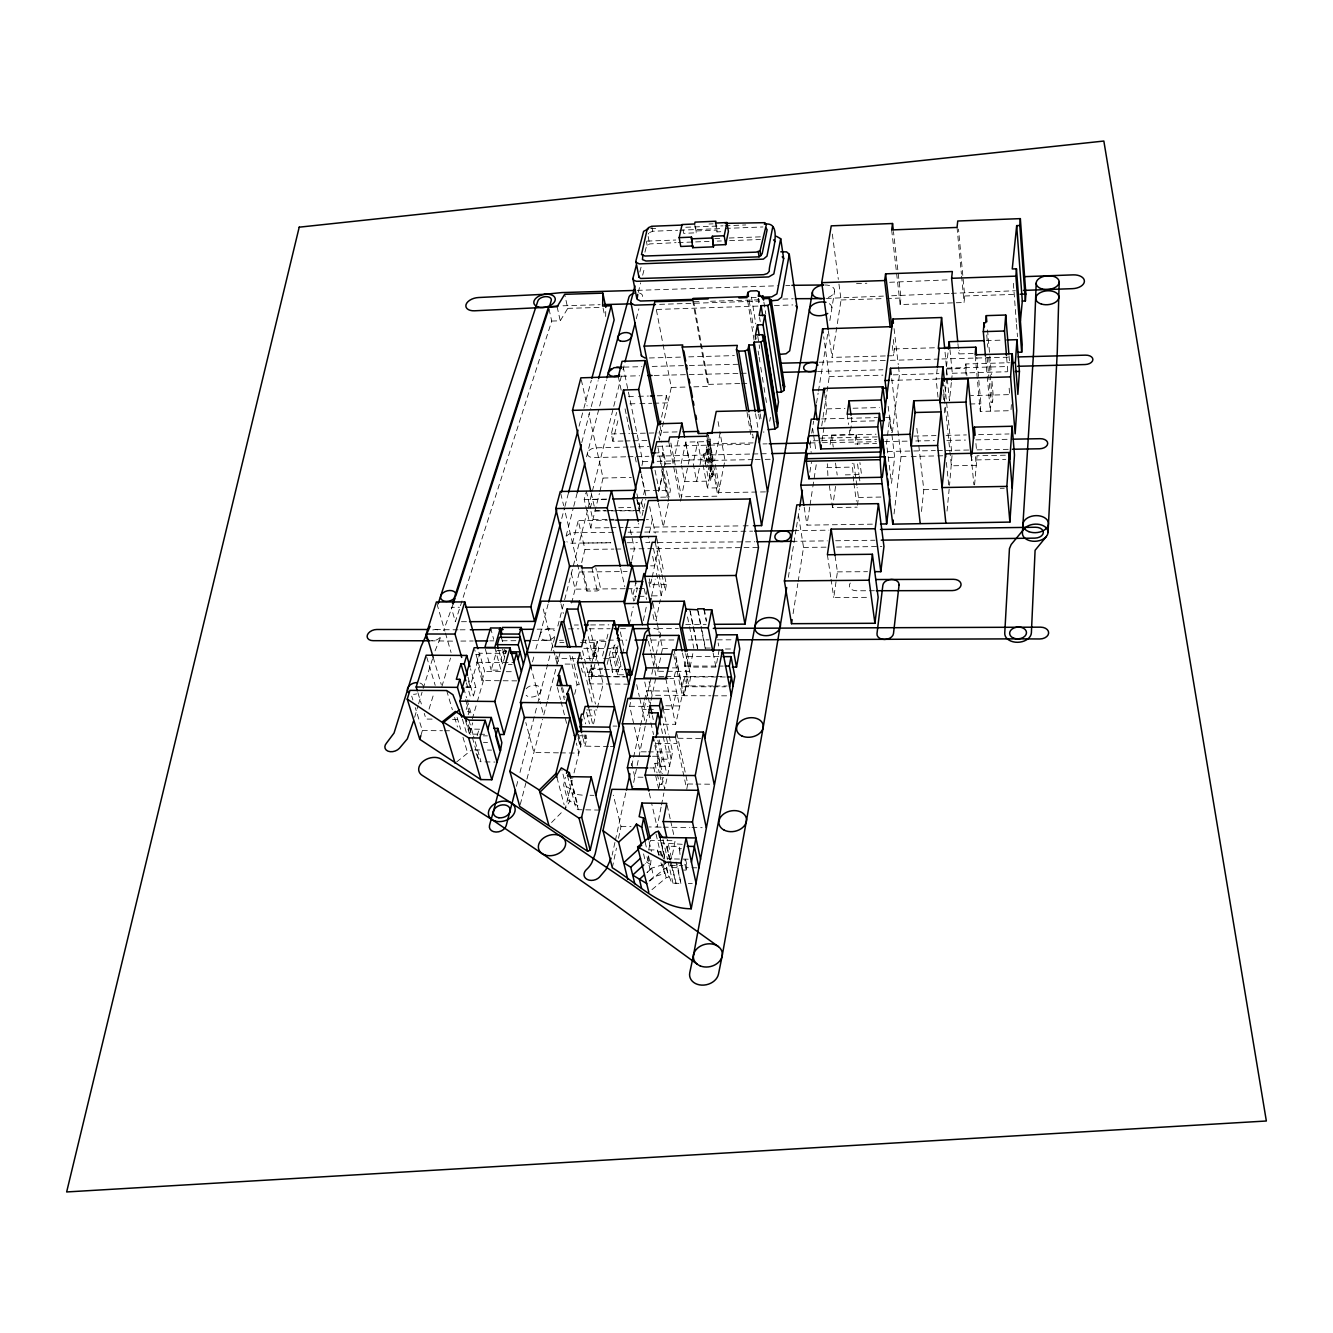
<?xml version="1.0" encoding="UTF-8"?>
<svg xmlns="http://www.w3.org/2000/svg" width="1333" height="1333" viewBox="0 0 1333 1333"><rect width="100%" height="100%" fill="white"/><g stroke="black" fill="none" stroke-linecap="round" stroke-linejoin="round"><path stroke-width="0.75" stroke-dasharray="5 3.75" d="M605.649 316.488L605.782 307.257M952.029 455.586L949.529 485.329M1011.397 404.599L1010.964 410.681L980.288 411.397L975.123 354.795M987.253 376.523L990.302 411.197L991.036 402.233L992.585 402.199L993.168 395.035L991.585 376.706M974.59 484.879L977.072 455.769L1006.165 455.186M980.288 411.397L980.938 403.732L976.722 357.277M971.84 456.119L971.507 460.018L1005.782 459.335M648.521 855.869L648.038 861.001L645.255 863.567M647.055 872.548L650.104 869.716L651.154 858.585M965.958 374.34L965.808 363.959L1009.564 362.726M947.096 374.656L944.914 350.629M947.03 511.106L949.146 489.244M944.464 400.65L946.697 378.655M944.297 412.847L945.114 404.615M949.962 349.596L952.312 373.257L951.562 380.555M973.19 353.528L958.91 353.911L959.26 350.496M891.66 229.926L900.158 304.541L964.059 302.508L964.725 295.993L958.494 229.109M951.345 382.571L949.479 400.666L946.263 369.008L948.396 348.963M921.47 511.522L923.786 489.678L916.438 424.694M937.199 368.941L936.116 379.155L891.177 380.372M891.51 483.362L894.66 457.286L891.744 433.292M892.377 432.459L899.442 374.706L898.475 366.458M894.026 513.938L901.041 456.669L891.46 376.506M885.662 417.396L889.794 417.296L886.545 443.272L891.26 481.363M887.378 355.878L893.527 355.711L894.426 348.929L893.227 338.782M900.158 304.541L901.008 298.042L893.46 231.559M857.436 505.224L858.452 497.459L857.102 487.445M853.62 481.13L852.237 463.234M830.159 444.539L831.559 435.158L856.169 434.608L854.886 443.989L876.647 443.489M866.483 597.334L833.775 597.584L836.258 580.088M851.287 417.296L851.854 421.411L849.954 434.808L848.838 426.56M836.541 578.039L837.424 571.874L835.041 555.578M835.574 486.362L832.525 507.59L857.169 507.173M827.893 475.614L827.31 463.751M821.911 441.09L824.211 425.894M824.461 392.502L826.793 408.898L824.794 422.061M821.728 425.877L829.276 376.639L823.711 336.799M872.349 524.152L806.965 525.152L809.731 507.073M810.047 505.074L812.497 489.011M812.813 486.995L816.512 462.901M809.881 472.232L811.447 462.301M885.329 355.944L832.025 357.394L841.073 299.975L838.607 281.446M793.085 613.663L797.834 583.554M798.15 581.538L803.532 547.413L798.117 512.972M811.697 433.125L813.63 421.128M816.529 403.133L818.129 393.135M818.462 391.119L828.243 330.584M788.336 577.272L796.168 528.918M796.451 527.152L799.417 508.723M829.859 320.52L834.575 291.41M809.864 444.406L810.447 440.906M662.984 860.185L671.132 881.513L673.015 883.212L680.896 883.429L677.231 864.267M769.708 421.245L770.407 417.379M686.728 789.236L687.728 783.987L676.947 733.9M687.328 653.37L690.144 667.1L715.904 667.1L719.337 649.004L718.154 642.939M683.496 870.066L686.178 870.116L686.995 865.734L684.829 855.986M671.149 861.934L676.031 883.346L670.499 861.785M652.254 595.868L661.185 595.801L662.318 590.552L665.267 590.536L666.417 584.604L664.334 574.573M669.349 859.268L666.95 846.222L679.147 846.405L680.013 850.287M645.205 726.185L632.775 786.87M680.463 501.225L681.413 496.776L717.887 496.176L724.969 460.152L719.887 431.725M680.013 854.486L679.147 846.405M681.146 463.601L685.779 442.073L709.872 441.573L713.155 459.518L711.689 466.8M670.866 443.006L681.413 496.776L684.629 481.563L708.806 481.13L710.589 480.197L711.272 476.747L709.123 465.134M648.704 850.037L650.604 840.34L675.098 840.756L671.682 858.919L664.884 858.569L659.968 837.191L665.167 858.552M725.352 676.997L684.212 676.947L682.263 686.745L711.072 686.812M684.212 676.947L686.078 685.928L684.146 695.726L710.806 695.793M650.471 637.957L657.702 671.282L689.311 671.332L693.493 650.237M718.954 656.636L686.678 656.636L690.761 676.498L688.894 685.928L686.078 685.928M659.002 787.536L659.635 784.421L657.469 774.823M661.085 807.032L657.102 827.077L649.071 826.943M661.485 805.032L663.884 793.002M682.479 653.003L687.345 676.514L684.146 695.726L675.431 654.12M669.133 736.166L672.598 752.029L664.684 789.003L661.551 774.99M707.373 462.801L705.574 453.137L708.04 447.488L706.723 447.505L709.573 462.968M709.872 441.573L705.457 463.134L701.375 463.218M715.288 464.584L719.537 487.828L707.406 488.028L711.322 468.599M720.12 433.092L714.588 460.701L702.341 460.951L703.774 454.07L705.574 453.137M711.272 476.747L712.572 476.714L713.005 474.548L711.239 464.884M663.201 736.649L669.749 766.375L660.618 766.292L662.051 759.177L657.636 739.365M713.022 685.962L688.894 685.928L684.779 666.067L686.678 656.636M659.635 784.421L661.934 784.421L663.334 777.439M646.255 751.845L640.173 751.795L629.709 706.29L630.509 702.358M713.005 474.548L711.705 474.565L713.038 468M658.702 789.086L653.92 767.958L654.87 763.309L657.186 763.309L659.335 772.907M685.779 442.073L689.194 459.985L687.861 466.283M710.622 438.974L709.639 443.789L753.145 442.906M657.186 763.309L658.619 756.311L652.454 756.261M706.723 447.505L708.073 440.956L706.723 439.757L710.872 462.951M693.81 386.837L708.123 386.453L708.573 384.371L693.11 298.409M649.971 705.524L650.687 702.108M651.054 700.408L655.703 678.347M720.786 231.725L716.987 231.892L715.888 221.228M612.314 867.766L616.446 848.105M618.512 838.29L620.995 826.493L613.347 795.184M687.461 468.183L684.629 481.563L681.53 465.6M655.886 620.761L660.368 599.65M657.702 671.282L662.534 648.388L659.602 634.691M651.504 596.401L655.236 579.139M683.029 229.826L683.646 233.358L696.193 232.792L695.359 223.894M611.247 510.872L639.223 510.806L643.239 496.526M643.656 494.61L644.489 490.761L641.556 476.647M667.966 501.425L670.399 490.211L665.684 466.55M666.417 584.604L650.521 584.754L651.754 579.072M652.17 577.172L658.385 548.579L657.136 542.581M668.383 503.374L663.267 526.952L658.385 503.024M643.306 620.661L646.788 604.615M663.601 724.269L675.598 724.302L682.213 695.359L673.048 651.77M678.18 440.257L673.082 463.667L660.435 463.917L662.934 452.737L655.336 452.92M647.321 589.553L645.855 596.284L638.357 596.334M614.93 842.456L612.13 855.12M615.363 840.44L625.977 792.002M631.725 765.775L640.123 727.435M640.556 725.419L655.586 656.802M656.036 654.786L660.518 634.308A8.131 5.582 -12.3 0 0 653.837 628.576L678.43 628.493M641.939 465.567L642.806 461.685L623.294 367.325M649.421 532.833L652.37 519.587L646.322 519.67M629.193 624.744L633.225 606.715M634.558 600.7L637.241 588.653L635.874 582.338L632.725 596.384L636.474 596.351M658.569 491.644L662.901 472.049L662.068 472.065M661.585 417.129L666.417 395.568L656.419 395.834M663.051 344.581L671.282 387.42L659.502 440.19L658.035 432.858M642.139 515.488L643.306 510.372L640.89 498.892M643.722 508.523L645.822 499.275M631.792 560.327L634.408 548.846L629.826 527.635M638.94 507.406L640.49 500.591M607.115 664.434L611.131 647.905L618.462 647.938M607.931 634.125L601.916 658.619M623.627 674.798L617.596 674.765L620.711 661.618M645.589 724.219L647.788 714.871M609.031 527.701L590.769 527.951L599.383 493.51M599.85 491.577L603.049 478.047L588.853 413.913M612.797 671.032L612.464 672.482L609.581 657.219L615.263 657.252L618.462 671.066L612.797 671.032L609.581 657.219M622.578 653.803L623.961 647.955L620.312 631.925M644.039 701.991L642.273 709.473L646.288 709.473M644.472 700.125L646.688 690.794L676.431 691.194L672.432 709.523L664.384 709.506M617.596 674.765L612.48 652.687L614.23 645.405L615.879 644.339L620.961 666.4L619.312 667.483L614.23 645.405M577.372 733.183L580.605 746.03L584.97 746.163L586.803 738.715L585.054 738.699L585.887 735.249M593.552 723.852L595.468 715.904L593.052 706.023M615.263 657.252L618.012 645.839M623.028 441.023L612.88 441.256L618.129 419.712M578.539 734.116L581.055 744.164L572.69 778.339M597.384 707.973L603.199 683.979L590.052 628.693M612.88 441.256L611.314 433.958L616.579 412.447M572.207 780.272L565.209 808.781L569.957 800.9L561.843 769.824M581.688 562.593L584.954 549.413L578.239 520.62L607.365 520.22M625.21 588.736L600.683 588.936L597.301 590.969L586.903 591.052L587.386 589.069L581.938 565.942M591.719 663.134L597.134 641.34L607.331 641.39M596.784 656.552L594.101 656.519L596.118 648.388L594.751 642.673L578.322 642.606M628.793 684.179L590.036 683.862L591.819 676.597L590.052 669.283L602.299 669.366M594.885 664.251L592.152 675.264L604.466 675.348M595.834 660.402L598.8 648.388L597.134 641.34M571.64 603.116L579.355 572.007L564.092 507.59M594.101 656.519L592.735 650.804L594.751 642.673M590.036 683.862L588.253 676.547L590.052 669.283M599.533 810.081L578.355 809.698L576.023 808.664L577.905 805.699L567.458 799.667L563.609 784.987L565.525 777.239M587.603 510.089L564.059 601.983M588.086 508.106L621.994 373.64M590.769 527.951L584.221 499.458L585.903 492.777M574.623 694.326L577.039 684.712L569.724 655.153M572.524 543.164L578.239 520.62M592.152 675.264L590.436 668.2L591.235 665.117M665.75 705.774L679.563 705.973L673.748 678.514L676.448 667.9L672.399 667.9M638.24 292.46L640.69 282.863M642.656 275.198L644.622 267.516M516.438 786.32L517.954 780.372M519.987 772.44L537.249 705.024M537.766 703.041L550.279 654.07M566.108 536.049L573.24 508.306M573.74 506.34L577.322 492.46M586.487 456.819L606.415 379.922M639.823 272.032L641.356 266.067M644.939 252.154L646.472 246.188L649.588 243.922L676.098 242.639M622.994 369.741L623.994 365.859M551.129 650.737L555.061 636.524M557.844 626.027L563.542 603.982M532.517 661.868L534.566 654.086M547.796 699.575L560.743 650.187M561.743 518.47L564.376 508.506M564.892 506.507L568.591 492.51M581.788 442.523L590.752 408.531M591.269 406.532L598.117 380.621M520.27 804.466L542.631 719.287M547.28 701.541L543.647 715.371L539.982 701.375M535.883 649.004L540.048 634.458M548.13 604.032L540.032 634.575M636.258 318.787L638.907 308.789M579.072 426.193L583.337 410.214M583.871 408.215L591.335 380.272M505.624 653.82L506.507 650.704L496.776 650.654L491.177 670.099L499.025 670.149M590.219 508.156L592.668 499.458L606.715 499.408M506.84 651.77L503.074 651.754L500.975 659.069L502.441 664.467M477.581 734.183L469.449 734.083L472.682 722.836M477.164 735.766L479.347 728.168M466.4 682.779L470.199 696.009L473.432 696.026L475.881 687.578L470.499 668.683M472.265 719.037L476.714 703.657M477.264 701.741L483.396 680.596L474.681 649.654M468.216 714.705L469.149 711.489L465.667 711.455L469.066 699.858M516.904 680.863L482.029 680.596L484.662 671.532L479.547 653.237L505.107 653.37M466.067 686.728L470.099 686.762L479.513 654.57L478.43 650.671M414.63 717.287L418.045 705.74M418.629 703.824L422.044 692.26M482.029 680.596L476.864 662.301L479.547 653.237M420.795 735.816L422.361 730.567L415.263 707.606M441.873 686.562L450.537 658.052M429.043 709.106L433.925 693.21M423.144 688.511L432.559 658.769M435.058 650.854L441.256 635.758M548.996 309.023L551.729 321.053L455.353 621.728L451.237 607.298L459.402 607.265M453.187 603.899L443.522 630.709M581.055 744.164L579.605 744.147L583.121 735.799L573.54 735.666M551.729 321.053L560.26 320.803L567.775 308.356L564.675 294.31M648.155 234.041L648.771 233.208M551.562 822.511L562.476 811.53M649.121 881.063L653.67 876.847L664.667 873.532L662.651 864.8L651.62 868.133L647.055 872.349M651.97 889.644L666.167 877.78L668.866 876.964L665.2 861.085M649.904 880.913L664.151 869.049L666.85 868.233L664.234 860.785M456.636 761.976L471.449 749.979M649.604 232.542L652.703 231.242L677.647 230.276M663.584 858.919L660.968 851.454L658.285 852.27L659.085 855.753M637.324 290.361L777.489 285.779M696.592 230.942L717.371 230.059M856.519 283.662L866.867 283.229M889.628 282.279L949.646 279.78M826.36 298.425L883.396 296.109M891.644 295.776L949.329 293.427M951.379 293.343L1015.246 290.744M708.989 224.011L713.072 223.844M650.654 228.609L658.919 228.293M685.795 227.26L723.003 225.844M725.069 225.76L745.747 224.96M679.73 230.192L723.386 228.493M725.469 228.41L762.893 226.96M647.005 241.106L675.748 240.023M714.738 238.574L720.903 238.34M729.118 238.024L761.959 236.791M678.164 242.556L709.039 241.406M717.271 241.106L721.386 240.956M729.618 240.656L760.493 239.507M757.944 306.09L657.469 309.423A5.249 3.116 -11 0 0 655.569 309.789M774.34 305.54L792.802 304.924M785.737 285.512L789.852 285.395M751.229 297.542L757.377 297.342M659.635 304.357L759.26 301.141M841.073 299.975L884.462 298.575M886.528 298.509L901.008 298.042M964.725 295.993L1014.38 294.41M946.263 369.008L965.409 368.391M693.976 301.741L700.175 301.558M710.522 301.258L760.127 299.758M782.871 299.075L793.202 298.775M986.253 340.598L1002.733 340.098M563.009 305.79L600.083 304.69M567.775 308.356L599.783 307.423M894.426 348.929L937.199 347.713M649.404 357.977L680.48 357.111M688.778 356.877L734.366 355.611M819.045 362.243L888.261 360.393M890.327 360.343L939.832 359.027M941.898 358.96L1009.981 357.144M829.276 376.639L882.929 375.156M893.243 374.873L938.899 373.623M952.312 373.257L1007.381 371.757M708.573 384.371L739.765 383.537M741.798 383.487L747.913 383.321M940.232 378.789L936.083 378.905L938.199 399.1M671.282 387.42L685.612 387.053M628.41 396.584L636.408 396.368M638.424 396.318L648.421 396.051M822.761 435.458L876.031 434.208M623.994 367.125L641.889 366.675M652.22 366.408L687.311 365.542M689.378 365.492L740.981 364.192M621.695 376.223L639.657 375.789M817.529 371.474L882.896 369.774M947.113 368.108L1007.181 366.558M629.926 403.849L637.907 403.632M639.89 403.582L651.87 403.282M653.87 403.233L667.833 402.866L666.417 395.568M1008.531 394.651L970.641 395.601M826.793 408.898L844.989 408.448M853.07 408.231L879.363 407.565M851.854 421.411L875.764 420.828M654.17 375.439L739.132 373.373M741.198 373.323L747.413 373.173M969.891 403.999L980.938 403.732M821.595 418.929L877.397 417.596M677.081 431.909L661.285 432.275L660.085 426.26M611.314 433.958L629.593 433.525M631.625 433.475L653.97 432.958M625.044 440.973L631.126 440.823M633.158 440.79L647.338 440.457M813.263 440.806L876.681 439.323M628.243 447.005L595.918 447.838A7.481 4.715 -12.5 0 0 587.486 452.92A7.481 4.715 -12.5 0 0 593.618 457.602L625.977 456.786M630.309 446.955L636.524 446.822M638.607 446.772L648.971 446.538M657.252 446.338L750.529 444.222M762.976 443.939L767.125 443.839M642.806 461.685L648.954 461.535M657.152 461.335L689.078 460.551L685.329 440.856M603.049 478.047L631.292 477.397M537.116 629.209L549.046 628.926M532.517 640.59L546.58 640.273M819.845 438.19L877.464 436.907M913.938 436.091L935.999 435.591M946.08 435.374L966.392 434.925M978.589 434.641L1009.064 433.958M628.06 456.736L634.291 456.602M636.374 456.553L648.871 456.286M657.186 456.103L750.829 454.036M752.895 453.986L759.144 453.853M761.226 453.803L769.558 453.637M901.041 456.669L909.206 456.503M911.239 456.453L935.716 455.936M937.749 455.886L943.864 455.753M644.489 490.761L670.399 490.211M810.131 442.923L820.345 442.739M689.194 459.985L713.155 459.518M888.544 457.419L894.66 457.286M826.727 467.616L851.704 467.1M845.305 474.865L861.518 474.548L859.918 462.568M591.169 492.81L595.268 510.889L605.499 510.689M607.548 510.656L643.306 510.372M822.428 442.689L876.331 441.706M884.629 441.556L907.44 441.14M915.738 440.973L934.4 440.64M946.83 440.407L965.492 440.073M975.856 439.873L1009.048 439.273M753.145 459.602L712.988 460.385L708.406 435.291M755.144 459.568L763.209 459.402M765.209 459.368L773.257 459.219M1000.217 488.311L1004.216 488.245M858.452 497.459L882.029 497.026M887.478 451.454L935.366 450.604M937.449 450.571L968.674 450.021M977.006 449.871L1008.248 449.321M765.475 491.894L718.587 492.66L707.973 434.741M923.786 489.678L939.398 489.411M660.668 497.192L668.916 497.059L663.034 467.7M584.221 499.458L606.748 499.092M618.629 507.723L630.809 507.523M606.982 519.403L592.835 519.603L589.803 506.307M609.014 519.37L615.08 519.287M609.448 520.187L615.679 520.103M611.047 527.685L623.227 527.518M625.26 527.485L639.457 527.285L638.624 523.369M645.422 527.202L741.115 525.885M743.164 525.852L751.362 525.752M793.851 530.651L828.893 530.167M792.135 541.331L827.343 540.865M835.624 540.765L874.998 540.232M763.176 432.042L764.009 432.042M610.797 542.698L571.774 543.197A7.748 5.065 -13.3 0 1 566.842 541.731M584.954 549.413L613.813 549.079M615.863 549.063L622.044 548.996M630.292 548.896L758.477 547.43M803.532 547.413L826.21 547.163M836.524 547.047L881.896 546.53M650.604 565.842L654.636 565.809L652.204 554.195M579.355 572.007L627.16 571.54M837.424 571.874L867.5 571.69M613.547 532.317L574.423 532.717A7.748 5.065 -13.3 0 0 566.675 536.033M628.076 532.2L642.606 532.084M644.689 532.067L752.628 531.167M639.107 588.636L644.689 588.586M583.871 543.048L610.664 542.848M627.143 542.731L637.457 542.648M645.689 542.598L649.821 542.564L648.538 536.799M658.052 542.498L754.911 541.781M627.21 588.736L637.241 588.653M458.019 629.842L431.875 629.543M460.068 629.826L468.283 629.759M452.603 641.123L431.842 640.823M460.851 641.073L473.248 640.99M489.778 640.873L493.893 640.856M502.158 640.79L516.621 640.69M574.323 625.027L578.389 624.994M590.586 624.944L608.864 624.844M685.712 624.444L706.14 624.344M461.451 621.711L467.55 621.678M568.475 628.876L578.872 628.843M589.286 628.809L610.097 628.743M620.495 628.693L628.826 628.676M595.268 510.889L609.248 510.872M874.381 590.736L856.552 590.769A8.131 5.532 -7.7 0 1 850.271 583.038M549.296 628.926L556.677 628.909M559.36 640.273L563.442 640.257M581.838 640.207L606.365 640.14M608.415 640.14L626.81 640.09M651.337 640.04L674.015 639.973M688.428 639.94L709.039 639.873M717.287 639.857L733.767 639.807M710.272 648.055L705.507 648.055L701.225 626.477M725.469 649.004L731.6 648.988M546.33 640.273L553.762 640.273M662.534 648.388L670.366 648.388M684.779 666.067L723.236 666.067M663.901 676.481L656.103 676.464L653.97 666.7M665.867 676.481L687.345 676.514M690.761 676.498L714.788 676.531M716.804 676.531L724.802 676.547M715.021 685.978L727.085 685.995M713.138 686.812L725.485 686.828M648.305 709.473L656.336 709.489M475.731 654.553L479.513 654.57M712.872 695.793L727.218 695.826M629.709 706.29L648.238 706.357M559.843 642.523L563.959 642.539M583.821 648.321L596.118 648.388M598.8 648.388L610.997 648.455M612.48 652.687L618.562 652.72M575.589 658.435L555.694 658.319L556.727 654.37L558.794 662.384M577.589 658.435L593.518 658.519L595.434 650.837L592.735 650.804M476.864 662.301L513.955 662.518M565.075 664.067L575.006 664.134M508.356 664.351L512.122 664.384M590.436 668.2L602.799 668.283M604.332 669.383L622.694 669.516M500.508 671.632L484.662 671.532M506.29 671.682L513.838 671.732M627.11 676.847L588.253 676.547M700.625 738.399L677.897 738.265L676.864 743.514L654.453 743.364L661.118 773.123M662.051 759.177L671.149 759.243L663.334 723.569M603.749 658.619L609.231 658.669M591.819 676.597L604.032 676.681M606.065 676.697L624.377 676.831M577.039 684.712L579.238 684.729L571.957 655.169M465.85 687.495L475.881 687.578M422.361 730.567L442.489 730.734M444.506 730.734L452.554 730.801M648.288 751.862L672.598 752.029M649.837 767.925L653.92 767.958M586.837 709.872L596.901 709.972M587.153 715.821L595.468 715.904M642.973 777.239L634.841 777.156L631.592 763.326M687.728 783.987L693.827 784.054M695.859 784.071L712.122 784.221M432.109 719.12L425.977 719.054L424.244 713.388M452.52 719.353L460.685 719.453M613.047 726.068L617.046 726.102M483.346 735.833L487.478 735.883M669.766 678.464L673.748 678.514M479.63 729.201L471.515 729.084L469.549 727.918L465.884 718.937M479.613 734.216L485.712 734.283M483.429 742.348L487.528 742.398M608.431 746.48L584.97 746.163L582.054 734.55M610.381 746.513L614.296 746.563M487.428 750.046L491.527 750.096M558.427 752.845L533.9 752.512L525.802 722.503M560.477 752.862L578.872 753.112L576.323 743.081M661.201 827.126L657.102 827.077L651.57 803.066M663.251 827.16L689.894 827.526M691.944 827.543L702.191 827.693M485.045 761.893L495.076 762.059M682.229 844.306L661.601 842.989M649.104 849.854L657.469 849.971L659.535 855.853M479.63 749.929L474.698 749.846L479.08 760.66L481.046 761.843L473.532 736.033M582.288 795.135L572.224 793.968L574.106 791.002L563.609 784.987M590.036 795.268L593.901 795.334M620.995 826.493L631.026 826.66M678.697 848.638L681.396 848.688M688.195 859.185L671.682 858.919L667.216 839.257M670.432 865.45L682.846 865.65M671.832 867.616L679.897 867.75M696.959 867.833L686.628 867.666L684.895 859.868M688.345 883.562L692.26 883.629M660.935 862.784L664.667 873.532M666.683 847.588L670.582 860.152M411.714 696.126L412.897 699.942M417.896 692.66L421.361 703.974M426.743 657.102L435.208 685.362M433.192 657.352L441.29 684.612M446.672 690.544L452.354 709.739M454.62 717.421L457.469 727.018M457.119 717.404L460.618 729.284M462.968 737.216L467.633 753.078M465.15 717.137L470.199 734.45M465.484 720.536L469.449 734.083M462.434 719.203L466.383 732.667M465.534 699.658L470.016 715.138M436.974 603.916L444.872 631.142M445.439 633.075L451.071 652.52M468.916 720.153L473.198 734.866M469.549 727.918L471.799 735.633M472.349 737.549L479.08 760.66M463.701 688.045L466.5 697.726M467.067 699.658L471.549 715.154M468.016 677.114L473.432 696.026M468.416 680.896L470.099 686.762M485.412 649.304L491.177 670.099M490.577 627.976L493.677 639.323M494.76 647.455L500.975 670.166M498.892 650.571L502.641 664.317L504.74 656.936L502.608 649.088M501.525 637.841L502.558 641.656M504.64 649.304L505.674 653.137M503.074 651.754L505.024 658.952M556.944 777.439L564.176 804.865M530.534 665.4L539.515 699.625M567.458 775.623L576.023 808.664M571.374 780.422L577.905 805.699M570.807 780.538L578.355 809.698M557.444 687.511L560.51 699.542M561.026 701.541L566.642 723.586M578.089 738.132L579.605 744.147M543.214 609.014L553.162 648.305M553.662 650.271L557.127 664.017M562.559 687.578L565.092 697.609M561.276 687.561L564.326 699.592M585.837 734.85L586.803 738.715M584.087 734.833L585.054 738.699M583.237 714.188L585.637 723.869M589.186 710.006L592.585 723.852M560.96 603.849L563.342 613.497M586.603 712.239L589.469 723.852M580.538 654.636L592.585 704.041M581.455 668.166L582.421 672.099L592.935 672.165L585.337 640.623M582.521 650.687L595.468 704.041M571.224 573.023L575.106 589.153L600.683 588.936L595.784 567.725M643.572 853.92L645.339 861.318L650.587 864.584L648.721 856.736M588.286 636.657L593.935 660.302M651.62 868.133L653.67 876.847M645.155 842.156L647.005 850.004M647.038 856.786L650.104 869.716M560.76 493.51L563.626 505.574M649.121 841.59L651.42 851.404M581.888 569.841L586.903 591.052M660.968 851.454L662.584 858.435M656.053 834.091L661.118 855.936M662.951 863.884L666.167 877.78M591.919 567.825L597.301 590.969M657.469 849.971L659.102 856.969M663.001 839.507L667.55 859.385M668.016 861.368L673.015 883.212M660.168 839.24L664.75 859.102M649.271 793.068L651.121 801.066M586.337 491.111L589.369 504.407M666.95 846.222L670.049 859.835M669.783 861.201L671.565 868.983M654.87 763.309L657.036 772.907M636.674 684.662L639.34 696.526M639.79 698.509L645.172 722.369M676.048 862.018L680.896 883.429M557.111 306.74L560.26 320.803M667.15 805.365L670.249 819.129M670.682 821.095L673.782 834.858M659.768 774.823L661.934 784.421M620.711 568.508L624.76 586.72M652.354 715.604L653.237 719.57M644.755 682.046L647.921 696.326M648.238 697.709L649.571 703.691M684.862 864.267L686.178 870.116M658.619 756.311L662.484 773.59M648.654 712.822L650.421 720.736M650.871 722.719L653.537 734.6M655.303 742.531L660.618 766.292M649.088 681.58L652.12 695.276L683.579 695.359L674.031 649.788M581.321 379.838L587.087 405.899M659.185 739.815L666.667 773.523M631.142 589.253L633.758 601.133M661.451 728.718L662.768 734.666M648.438 641.306L650.554 651.071M650.987 653.037L653.537 664.75M663.084 708.39L668.716 734.2M644.322 589.136L646.538 599.45M675.498 737.149L686.312 787.253M652.92 603.349L656.686 620.978M657.102 622.928L659.185 632.725M652.92 614.546L654.27 620.861M665.817 678.714L675.598 724.302M649.238 578.739L650.521 584.754M648.938 582.221L650.287 588.536M656.486 573.39L661.185 595.801M636.891 493.827L640.307 509.989M637.341 499.825L640.956 516.987M636.791 499.325L639.223 510.806M655.236 542.331L661.501 572.457M661.918 574.473L665.267 590.536M618.345 376.672L621.295 390.752M625.077 408.848L626.327 414.88M626.76 416.896L628.01 422.928M628.426 424.927L629.693 430.959M635.158 457.102L636.424 463.134M603.066 308.073L604.749 316.138M653.487 548.38L658.535 572.474M658.952 574.473L662.318 590.552M656.836 538.432L663.917 572.557M649.671 506.573L655.186 533.117M641.356 473.998L645.822 495.476M685.662 653.637L689.311 671.332M655.036 470.266L659.152 490.444L665.35 461.135L661.351 441.023M687.511 616.946L689.111 624.844M689.494 626.76L693.86 648.355M658.019 447.671L668.016 497.492M690.261 611.114L693.027 624.827M693.41 626.793L697.742 648.355M661.618 469.833L667.183 497.509M689.744 609.814L697.626 649.021M698.125 610.797L700.841 624.527M697.542 609.781L705.324 649.004M659.352 430.959L661.051 439.523M662.934 452.737L665.284 464.567M668.699 441.456L679.68 497.276M713.138 652.92L715.904 667.1M704.191 608.798L706.49 620.578M704.007 609.764L706.323 621.528M646.438 241.523L647.138 245.239M656.386 309.889L662.651 342.531M648.171 236.491L649.588 243.922M651.754 226.26L652.703 231.242M703.774 454.07L708.806 481.13M703.074 464.817L707.406 488.028M707.59 449.654L710.089 463.184M710.439 465.117L712.572 476.714M709.922 464.9L711.705 474.565M706.273 449.671L708.773 463.201M707.723 464.734L710.589 480.197M708.073 440.956L712.339 464.134M706.89 436.241L717.887 496.176M718.07 421.578L719.52 429.693M692.643 300.475L708.123 386.453M694.643 223.977L696.193 232.792M715.504 223.061L716.987 231.892M747.047 412.364L751.145 436.624L753.278 438.124L749.196 413.847M748.896 414.113L751.612 430.276M758.694 414.18L760.027 422.278M755.561 413.697L758.244 429.876M760.177 413.83L761.51 421.928M755.528 334.916L756.178 338.949M758.144 351.079L758.794 355.128M759.127 357.144L760.427 365.242M760.76 367.258L762.076 375.339M762.393 377.372L763.709 385.454M764.026 387.47L765.342 395.568M765.659 397.584L766.975 405.665M749.179 300.675L753.512 327.401M754.845 335.616L755.511 339.732M747.63 300.608L754.161 340.798M751.462 297.159L755.778 323.886M757.761 336.216L759.743 348.546M758.594 298.225L759.243 302.258M758.094 298.792L758.727 302.808M759.56 317.471L760.193 321.503M763.892 302.091L765.809 314.171M804.182 507.173L806.965 525.152M827.393 554.761L830.726 577.189M831.042 579.238L833.775 597.584M809.748 442.823L811.197 452.504M812.73 429.093L813.313 433.075M813.613 435.058L815.946 450.954M829.343 485.595L832.525 507.59M831.559 435.158L833.258 447.122M835.508 463.068L837.207 475.031M828.41 331.134L832.025 357.394M853.886 483.129L856.353 501.158M857.569 463.984L858.919 473.981M859.185 475.981L859.985 481.979M847.171 414.196L848.554 424.511M853.836 463.417L856.836 485.445M832.325 234.091L838.34 279.38M856.169 434.608L857.502 444.589M889.794 417.296L891.51 431.292M888.178 406.298L891.377 432.542M892.327 345.564L893.527 355.711M894.06 328.601L898.275 364.675M946.363 462.468L948.746 485.312M944.847 385.37L951.612 451.454M943.564 389.803L951.379 465.817L976.256 465.317L975.09 452.953M943.031 394.618L943.647 400.633M971.107 455.769L973.873 484.679M957.927 343.697L958.91 353.911M975.923 443.489L976.489 449.638M965.808 363.959L966.942 375.839M957.044 227.443L961.41 274.098M961.593 276.131L964.059 302.508M987.103 357.411L991.036 402.233M985.637 358.16L987.07 374.49M987.536 329.884L991.419 374.673M986.737 334.966L987.803 347.18M988.686 357.377L992.585 402.199M1009.014 355.811L1009.664 363.959M1006.648 357.561L1007.981 373.906M1009.148 388.203L1009.814 396.384M1013.363 283.312L1016.363 322.303M1016.529 324.369L1017.479 336.682M440.157 637.424A8.015 5.365 -16.6 0 1 431.292 640.79M432.758 629.942A8.015 5.365 -16.6 0 1 440.84 631.642M554.595 636.591A8.065 5.482 -14.4 0 1 542.731 639.557A8.065 5.482 -14.4 0 1 542.548 631.142A8.065 5.482 -14.4 0 1 554.461 630.659M526.085 688.828A8.265 5.732 -15.2 0 1 538.165 686.012A8.265 5.732 -15.2 0 1 538.215 694.776A8.265 5.732 -15.2 0 1 526.118 695.309M824.61 284.995A11.214 6.682 -8.4 0 1 834.608 290.327A11.214 6.682 -8.4 0 1 825.993 298.109M829.343 303.691A11.297 6.782 -8.4 0 1 830.542 311.122M639.54 293.093A6.965 4.116 -11.3 0 1 642.456 296.992M416.612 693.876A8.198 5.582 -17.4 0 1 413.497 694.293M419.962 683.013A8.198 5.582 -17.4 0 1 423.244 686.178M701.075 459.752L696.609 481.363L693.21 463.384L697.726 441.806L701.075 459.752"/><path stroke-width="1.5" d="M452.504 603.416L548.529 307.007L557.111 306.74L564.675 294.31L602.849 293.16L602.649 306.057L611.214 305.79L614.13 319.92L598.634 378.672M1059.185 282.046L1057.269 351.912L1048.038 532.467M1036.208 283.146L1033.542 352.745L1022.411 532.9A12.847 8.565 -4.2 0 0 1039.307 540.665A12.847 8.565 -4.2 0 0 1045.122 526.868A12.847 8.565 -4.2 0 0 1024.077 528.918L1011.164 544.547L1009.448 548.629L1004.749 633.108A13.347 9.281 -4.1 0 0 1017.596 642.289A13.347 9.281 -4.1 0 0 1031.392 632.792L1035.091 550.312L1046.388 536.466M972.024 454.17L974.373 427.11L1012.147 426.26L1014.48 455.02L1009.881 522.086L892.777 524.152L881.646 435.191L890.477 368.275L942.948 366.775L939.848 400.117L945.764 456.836M1016.962 339.665L1019.428 371.424L1017.862 394.401L1015.363 362.576L1016.962 339.665L1006.848 339.982M1006.848 486.395L1009.248 452.52L945.464 453.853L942.081 487.561L1006.848 486.395L1009.881 522.086M1009.814 459.252L1012.147 426.26M1020.411 320.986L1022.311 301.075L1025.377 300.975L1025.877 294.043L1020.345 218.629L957.744 221.011L957.044 227.443L891.66 229.926L892.543 223.511L831.242 225.844L821.711 282.663L828.126 329.118M1012.247 353.728L1016.746 410.514L1015.146 433.825L1010.581 376.889L1012.247 353.728L975.123 354.795L975.806 347.18L939.332 348.246L937.416 366.892M1017.745 352.312L1021.678 352.195L1022.211 344.78L1016.446 268.816L1012.247 268.949L1016.679 225.61L1019.812 225.494L1020.345 218.629M985.454 356.128L983.304 331.65L984.071 322.786L985.67 322.736L986.303 315.638L1005.732 315.021L1004.499 331.001L1006.482 355.511M1021.678 352.195L1015.879 276.148L1016.446 268.816M965.958 402.099L968.091 378.839L942.514 379.522L940.132 402.749L965.958 402.099L971.107 455.769M645.022 841.04L641.773 827.31L643.606 818.045L639.124 816.662L641.889 803.066L666.717 803.399L663.201 821.578L666.767 837.291M887.195 398.217L885.045 380.538L892.943 319.054L941.565 317.521L938.282 348.546L939.348 348.513M937.582 445.455L941.081 411.88L915.071 412.497L911.255 446.022L937.582 445.455L945.863 523.036M984.187 340.648L949.163 341.698L948.396 348.963M957.727 341.648L951.612 278.297L952.345 271.532L885.595 273.832L884.662 280.547L890.177 327.268M920.203 523.436L909.906 434.258L913.738 400.766L939.848 400.117M889.661 498.825L886.645 523.936L880.513 524.036M886.645 523.936C884.545 493.976 876.797 464.017 882.046 434.058M892.777 524.152L893.277 520.07M880.896 456.819L884.879 456.736L882.346 477.264L808.864 478.714L806.232 461.251L807.248 454.77M880.813 571.69L883.962 546.497L878.43 503.657L796.851 504.857L784.421 580.938L791.502 623.694L874.931 623.277L878.147 597.267L872.399 554.261L827.393 554.761L831.159 529.101L875.181 528.768L880.813 571.69L875.031 571.624M879.763 420.728L883.746 420.628L885.429 407.415L882.896 386.803L823.877 388.403L817.712 428.343L820.728 448.938L880.347 447.555L877.731 426.86L879.463 413.397L847.171 414.196L849.088 400.833L881.196 399.983L882.896 386.803M882.696 439.19L880.447 457.152L806.615 458.735L805.848 453.637L808.698 435.791L818.662 435.558M874.931 623.277L869.066 580.222L872.399 554.261M875.181 528.768L878.43 503.657M820.728 448.938L821.311 445.022M808.864 478.714L809.264 476.198M791.502 623.694L792.135 619.678M803.866 505.174L800.783 485.195L811.264 419.162L819.528 418.979M817.196 420.128L812.813 390.036L822.594 328.834L891.794 326.652L885.595 273.832M813.946 419.129L816.213 405.132M786.687 587.52L763.159 727.551L722.169 955.878M799.75 506.673L802.399 490.294M780.805 251.82L786.587 251.87L789.269 254.286L797.101 307.59L789.686 350.879L786.02 353.778L779.955 354.345M768.208 429.676L774.973 428.976L777.572 427.26L778.272 423.161L764.442 336.149L762.359 334.683L755.528 334.916L757.494 324.869L763.043 324.702L764.792 315.271L759.227 315.454L761.11 305.674L767.841 305.44L770.474 303.774L771.207 299.842L769.158 298.442L762.443 298.675L762.943 296.059L758.277 296.226L759.077 292.144L756.811 290.761L750.479 290.977L747.846 292.444L746.98 296.593L693.11 298.409L692.643 300.475L654.803 301.725L644.172 346.113L659.702 424.261M812.414 292.127L785.554 448.321M754.895 626.66L785.554 448.338M776.472 392.252L781.388 392.119L783.937 390.452L784.637 386.47L771.207 299.842M753.412 525.719L761.593 525.602L773.257 459.219L754.161 342.131L761.01 341.914L763.692 340.198L764.442 336.149M714.305 624.311L744.947 624.144L758.477 547.43L750.112 498.992L648.421 500.575L640.273 536.632L647.105 568.708M789.269 254.286L781.555 297.242L777.822 300.142L771.724 300.725M700.558 859.385L692.477 821.978L698.375 790.302L611.914 789.319L602.983 830.609L612.314 867.766C637.074 882.963 660.452 908.856 691.21 908.773L734.816 676.547L731.051 656.619L722.986 656.636M732.4 667.1L736.516 667.1L739.782 648.971L737.149 634.775L716.587 634.841L713.522 650.921M759.36 442.773L765.309 410.281L716.254 411.43L711.822 433.075M691.46 862.268L695.926 837.94L662.551 837.524L658.352 831.292L655.603 832.109L637.624 846.922L648.821 892.277M736.516 667.1L733.85 652.903L737.149 634.775M729.601 686.845L731.4 676.997L727.368 676.997M761.593 525.602L751.312 465.234L757.511 431.675L707.606 432.742L706.89 436.241L669.699 437.024L668.699 441.456L656.819 441.706L651.037 467.117L658.052 501.458M744.947 624.144L736.083 575.489L750.112 498.992M733.117 685.995L729.318 666.067L731.051 656.619M754.911 626.577L693.543 954.878M706.29 827.743L695.259 775.539L703.457 732.05L676.531 731.9L675.498 737.149L653.037 736.999L645.122 775.073L648.821 791.069M754.161 342.131L753.612 344.93L764.825 413.763M776.323 236.258L780.688 238.707L783.654 258.552L776.889 293.877L771.74 296.892L761.476 297.209M764.359 224.244C786.203 220.145 767.975 263.934 769.324 271.232L767.341 273.515L763.676 274.681L640.59 278.48L638.924 277.131L635.874 261.068L643.622 231.325L648.588 228.693M780.688 238.707L773.84 273.932L768.658 276.947L636.574 281.313L633.925 280.43L632.875 278.514L636.358 265.134M712.838 651.387L708.223 627.793L711.739 609.731L704.007 609.764L704.191 608.798L697.742 608.831L697.542 609.781L685.945 609.164L682.113 627.876L686.928 651.404M772.807 226.61L766.992 256.119L763.376 259.135L639.257 263.884L635.991 262.201M758.36 412.164L747.996 349.413L748.863 345.047L753.612 344.93M746.697 410.347L736.466 349.679L737.332 345.397L682.263 347.03L698.375 433.508L712.072 433.275M704.757 738.432L722.536 650.087L672.648 649.804L665.817 678.714L635.324 678.73L631.309 698.425M722.136 956.044L718.504 974.023A14.713 11.58 -13.3 0 1 701.708 985.12A14.713 11.58 -13.3 0 1 689.778 972.623L693.577 954.695M713.855 245.122L725.702 244.622L728.401 231.392L726.935 222.544L715.504 223.061L715.888 221.228L695.043 222.128L694.643 223.977L682.079 224.544L679.163 237.657L680.763 246.472L693.043 245.955L692.66 247.688L713.488 246.838L712.355 236.258L724.219 235.758L726.935 222.544M685.262 651.67L679.597 624.144L684.329 601.233L652.504 601.383L647.488 624.244L650.037 636.008M675.748 650.454L678.847 635.391L647.155 635.458L643.056 654.236L646.505 669.882M691.21 908.773L680.946 863.034L686.112 837.924L696.176 883.712M657.852 733.866L655.653 723.952L657.952 712.855L648.654 712.822L650.154 705.707L659.435 705.724L662.034 717.621M662.651 706.407L655.936 737.599M659.435 705.724L660.935 698.525L627.893 698.425L622.328 723.786L630.209 757.394M698.375 433.508L698.809 431.409L683.013 431.775M713.488 246.838L712.355 236.258M651.087 598.317L650.254 602.149L637.524 602.249L642.439 624.677M648.571 788.969L632.375 788.803L627.393 767.741L629.892 756.094L650.404 756.244M678.597 438.357L681.929 423.128L657.919 423.811L651.537 453.003L655.336 452.92M626.41 789.986L629.959 773.84M637.524 602.249L643.889 573.49M651.62 608.514L644.722 576.323L652.22 542.348L655.236 542.331L656.419 536.416L640.273 536.632M692.66 247.688L691.477 237.124L679.163 237.657M659.835 424.96L660.718 421.045M682.263 347.03L682.729 344.947L644.172 346.113M623.711 727.168L595.151 853.953L591.902 862.551A26.377 19.578 -16 0 1 586.103 869.899A8.914 6.682 -15.5 0 0 587.053 879.363A8.914 6.682 -15.5 0 0 599.45 877.164L606.048 869.399L611.131 858.152M630.076 698.992L644.655 634.291A8.131 5.582 -12.3 0 1 647.871 630.259M646.588 565.892L630.492 566.058L631.359 562.226M629.193 624.744L623.994 601.466L632.175 565.425L595.351 565.792L591.919 567.825L581.438 567.925L581.938 565.942L569.558 566.042L560.493 601.916M653.537 462.851L638.64 389.553L645.339 360.56L622.061 361.31L618.345 376.672L580.871 377.839L572.49 410.364L590.702 490.794M622.894 542.564L628.16 519.937L644.306 519.703M556.944 777.439L555.911 773.523L569.941 717.87L524.419 717.387L509.873 771.34L519.737 806.465L587.603 851.27L590.202 850.204L630.476 676.881L628.809 669.549L624.727 669.533M627.66 674.831L631.675 674.848L637.89 648.038L632.992 625.96L618.945 625.91L617.062 633.692L618.079 635.224M638.207 521.42L633.225 497.925L640.14 468.133L652.62 467.9M627.11 676.847L628.809 669.549M595.834 795.368L610.764 731.834L576.906 731.35L566.492 773.357M636.041 489.794L619.012 409.048L623.511 390.002L638.64 389.553M631.675 674.848L626.66 652.753L632.992 625.96M614.296 746.563L609.648 727.151L614.463 706.723L585.17 706.423L583.237 714.188L581.488 714.171L580.222 719.353L581.671 725.152M590.202 850.204L581.655 817.112L591.235 776.989L569.808 776.656L567.458 775.623L569.358 772.657L561.343 767.875L556.494 775.773L539.865 792.269L579.022 818.195L587.603 851.27M619.029 726.135L604.082 662.734L614.313 620.845L588.17 620.795L581.555 646.722L554.828 646.605L561.443 621.661L563.692 621.661L567.008 609.064L577.756 609.081L579.788 601.183L541.231 601.166L527.118 652.404L531.25 668.15M618.529 640.873L619.145 638.357L617.312 638.357M620.262 566.475L607.231 507.773L611.497 490.644L627.976 565.725M581.571 732.617L580.122 726.802L581.971 719.353L580.222 719.353M493.46 811.264L521.77 702.974M575.406 739.415L566.158 702.924L568.441 693.976L566.958 693.976L577.072 734.116M588.703 708.04L577.539 662.568L580.055 652.653L527.118 652.404M642.889 254.67L642.456 259.585L645.972 261.018L759.077 256.836L762.159 253.787L767.125 229.676L765.709 227.726M708.14 298.892L640.457 301.025L637.057 299.275L637.741 294.376M515.421 790.286L506.19 825.66A8.714 6.332 -17.3 0 1 496.059 832.042A8.714 6.332 -17.3 0 1 489.528 825.26L493.493 811.097M577.322 492.46L584.954 462.751M624.994 361.976L635.191 322.786M606.915 377.939L628.959 297.076A6.965 4.116 -11.3 0 1 634.375 293.127M560.776 685.562L558.227 675.548L559.527 675.548L556.927 685.495L570.574 685.612L581.621 729.768M634.958 285.895L630.759 301.924L641.573 356.078L645.255 358.094M469.566 621.678L534.566 621.411L560.693 522.419M568.591 492.51L581.255 444.522M569.774 566.975L555.761 508.539L560.277 491.494L635.324 490.294L633.375 498.659L612.897 498.992M548.663 602.033L564.525 542.031M534.566 621.411L530.834 606.882L556.711 509.972M561.493 492.094L578.005 430.192M591.869 378.272L611.214 305.79M524.719 718.504L520.403 702.508L530.534 665.4L562.109 665.6L567.142 685.629M499.992 734.466L504.057 734.516L527.268 650.471L521.236 627.493L502.391 627.443L500.492 634.008L501.525 637.841M461.868 717.287L452.92 694.71L446.672 690.544L409.947 690.377L407.248 699.125L419.762 739.315L480.796 779.572L491.81 779.738L500.558 750.246L501.841 742.581L497.842 728.368L493.743 728.335M518.02 659.168L520.07 651.854L510.622 651.804M513.955 662.518L516.504 653.437L510.806 653.403M497.842 728.368L495.726 735.983L499.742 750.212M525.452 657.052L519.387 634.075L521.236 627.493M523.402 664.451L518.187 644.772L520.253 637.374L499.408 637.307L497.276 644.672L498.342 648.604M504.057 734.516L494.843 701.491L510.022 647.888L474.148 647.721L462.168 688.028L463.701 688.045L459.835 701.158L464.917 718.587M500.375 628.01L494.76 647.455L484.879 647.405L490.577 627.976L500.375 628.01L501.908 633.675M549.396 306.823L551.229 300.608A6.932 4.049 -12.6 0 0 545.797 296.609A6.932 4.049 -12.6 0 0 537.832 301.025L438.124 603.749M413.497 721.136L407.348 738.849L399.483 748.213A8.398 5.815 -18.5 0 1 388.003 751.162A8.398 5.815 -18.5 0 1 386.57 743.014L394.051 733.033L421.078 646.505L430.176 626.343M419.762 739.315L420.795 735.816M467.466 675.231L464.217 663.884L466.733 655.453L426.177 655.219L416.163 686.995L417.312 690.777M460.735 698.709L457.436 687.361L459.835 679.33L456.319 679.313L460.951 663.867L464.217 663.884M487.745 729.301L491.31 717.471L465.15 717.137M461.701 657.469L454.986 634.058L464.784 601.933L436.408 601.966L426.26 633.991L433.192 657.352M491.81 779.738L479.763 737.999L485.195 720.353L468.916 720.153L455.369 711.455L442.589 721.636L455.103 763.226M455.786 595.984L548.746 308.873M453.187 603.899L455.12 597.984M558.227 675.548L562.109 665.6M566.958 693.976L570.574 685.612M608.448 372.024L613.863 367.725L622.144 367.175M641.373 844.672L637.857 849.821L623.694 862.768L630.759 867.216L634.825 883.829M641.773 827.31L636.474 824.061L632.908 829.209L618.612 842.173L627.776 879.38M682.413 225.06L651.754 226.26L648.654 227.543L647.205 229.059L641.49 254.57L645.005 256.019L756.144 252.137L760.043 250.771L766.358 224.627L764.925 222.678L725.335 223.361M548.829 825.244L539.265 790.036L555.911 773.523M644.006 875.148L639.44 879.363L641.54 888.078M643.856 864.85L632.692 875.115L646.738 883.562M630.759 867.216L640.573 858.219M459.618 709.589L442.973 722.869L407.248 699.125M736.466 349.679L738.649 351.129L745.147 350.946L747.996 349.413M579.022 818.195L581.655 817.112M545.03 294.276L561.893 292.577L635.491 290.411M544.014 307.406L558.227 305.907M545.364 294.243L478.597 297.526A10.881 6.315 -13.6 0 0 466.05 304.557A10.881 6.315 -13.6 0 0 474.448 310.806L543.697 307.44M691.094 238.857L711.989 237.974M1024.144 276.664L1073.282 274.865A11.564 6.865 -4.5 0 1 1084.395 281.413A11.564 6.865 -4.5 0 1 1072.448 288.661L1023.477 290.411M821.711 282.663L884.662 280.547M951.612 278.297L1015.879 276.148M1004.499 331.001L983.304 331.65M881.646 435.191L909.906 434.258M791.902 285.329L823.277 284.979M738.915 297.925L747.113 297.659M655.486 304.491L634.725 305.157L630.976 303.174M1020.128 294.226L1025.877 294.043M795.268 298.709L821.628 298.592M604.216 304.574L632.009 303.824M945.347 347.48L949.413 347.363M572.49 410.364L619.012 409.048M817.212 362.293L780.205 363.226M1018.229 356.927L1085.495 355.145A7.598 4.682 -4 0 1 1092.877 359.643A7.598 4.682 -4 0 1 1085.079 364.542L1017.529 366.292M1011.497 362.676L1015.363 362.576M1015.413 371.524L1019.428 371.424M942.298 378.739L1010.581 376.889M885.045 380.538L889.128 380.422M812.813 390.036L825.01 389.719M881.913 388.236L885.978 388.12M650.421 396.001L654.42 395.884M614.296 376.406L619.845 376.273M815.679 371.524L782.638 372.324M817.712 428.343L877.731 426.86M647.955 375.589L652.087 375.489M769.191 443.789L808.148 442.973M771.624 453.587L806.532 452.887M805.848 453.637L879.797 452.02M806.232 461.251L880.113 459.685M1013.18 439.19L1040.223 438.69A7.831 5.015 -4.4 0 1 1047.705 443.589A7.831 5.015 -4.4 0 1 1039.557 448.771L1012.413 449.254M651.037 467.117L751.312 465.234M800.783 485.195L881.53 483.696M633.225 497.925L657.252 497.526M607.231 507.773L555.761 508.539M615.679 520.103L628.16 519.937M793.851 530.651L754.695 531.151M880.48 529.434L1035.524 527.251A8.131 5.415 -4.2 0 1 1043.322 532.583A8.131 5.415 -4.2 0 1 1034.891 538.132L881.213 540.165M792.135 541.331L756.961 541.765M642.439 536.866L624.161 537.099L630.492 566.058M644.722 576.323L736.083 575.489M784.421 580.938L869.066 580.222M570.741 601.85L623.994 601.466M470.332 629.759L490.861 629.593M499.059 629.526L503.174 629.493M519.587 629.376L533.233 629.276M475.314 640.973L487.711 640.89M524.602 640.64L530.401 640.606M465.517 607.231L530.834 606.882M584.487 624.977L588.553 624.944M612.93 624.827L647.855 624.644M1017.679 638.857L737.899 639.807M875.931 579.522L953.478 579.305A8.215 5.615 -5.7 0 1 961.06 584.92A8.215 5.615 -5.7 0 1 952.279 590.586L876.348 590.719M708.223 627.793L682.113 627.876M614.263 628.726L618.429 628.709M632.992 628.659L649.638 628.593M713.305 628.376L1040.623 627.16A8.481 5.899 -3.6 0 1 1048.638 633.108A8.481 5.899 -3.6 0 1 1039.723 638.974L1017.546 638.857M647.488 624.244L679.597 624.144M634.991 640.073L647.255 640.04M721.42 652.92L733.85 652.903M643.056 654.236L671.532 654.22M725.269 666.067L729.318 666.067M668.35 667.9L646.072 667.9L643.872 678.13L667.783 678.43M426.26 633.991L454.986 634.058M500.492 634.008L519.387 634.075M497.276 644.672L518.187 644.772M620.578 652.72L626.66 652.753M622.328 723.786L655.653 723.952M577.539 662.568L604.082 662.734M416.163 686.995L457.436 687.361M627.393 767.741L647.805 767.908M459.835 701.158L494.843 701.491M520.403 702.508L566.158 702.924M645.122 775.073L695.259 775.539M428.076 629.493L376.756 629.493A7.998 5.299 -17.6 0 0 367.341 635.108A7.998 5.299 -17.6 0 0 373.073 640.673L430.076 640.79M580.122 726.802L609.648 727.151M442.589 721.636L468.583 737.865L479.763 737.999M663.201 821.578L692.477 821.978M687.228 846.322L694.36 846.438L699.025 867.883M659.968 837.191L666.817 837.507M680.946 863.034L666.25 862.251L637.624 846.922M509.873 771.34L539.265 790.036M511.389 802.983L440.94 758.96A13.397 9.414 -18 0 0 422.478 761.909A13.397 9.414 -18 0 0 422.494 775.539L492.11 819.712M511.572 803.099L631.625 884.379L718.42 946.613M542.114 853.603L491.927 819.578M542.014 853.537L611.414 901.725L697.192 964.176M782.621 385.037L784.637 386.47M776.239 421.678L778.272 423.161M602.983 830.609L618.612 842.173M773.573 239.873L775.073 241.656M782.238 256.802L783.654 258.552M795.918 305.724L797.101 307.59M468.583 737.865L480.796 779.572M459.835 679.33L463.284 691.91M460.951 663.867L465.85 680.88M466.733 655.453L469.966 666.8M485.195 720.353L497.076 762.076M491.31 717.471L500.558 750.246M464.784 601.933L477.881 648.721M510.022 647.888L518.887 680.863M516.504 653.437L521.386 671.782M569.358 772.657L570.874 778.489M559.527 675.548L562.059 685.579M591.235 776.989L599.533 810.081M568.441 693.976L578.039 732.117M563.692 621.661L570.007 647.288M561.443 621.661L567.775 647.271M567.008 609.064L576.156 646.488M577.756 609.081L584.387 636.691M636.474 824.061L641.606 845.622M579.788 601.183L586.87 630.742M643.606 818.045L648.671 839.64M641.889 803.066L650.154 838.374M658.352 831.292L659.718 837.241M614.313 620.845L628.793 684.179M653.037 736.999L653.92 740.998M650.154 705.707L651.904 713.622M657.952 712.855L660.585 724.752M632.175 565.425L635.558 580.905M660.935 698.525L663.101 708.44M623.511 390.002L640.706 472.615M602.849 293.16L605.782 307.257M678.847 635.391L682.079 651.054M703.457 732.05L714.155 784.254M684.329 601.233L686.312 611.047M632.875 278.514L636.757 298.209M645.339 360.56L658.152 424.927M711.739 609.731L717.054 637.224M681.929 423.128L684.562 436.907M722.536 650.087L731.334 695.843M683.862 350.979L685.729 361.043M686.478 365.059L687.211 369.074M689.094 379.139L689.844 383.154M690.577 387.17L692.46 397.234M693.193 401.25L693.943 405.265M695.826 415.329L696.559 419.345M691.477 237.124L692.427 242.423M641.34 354.811L641.573 356.078M738.649 351.129L748.846 411.814M745.147 350.946L755.228 411.664M757.511 431.675L767.525 491.86M724.219 235.758L725.702 244.622M748.863 345.047L759.843 411.814M747.846 292.444L748.513 296.559M761.01 341.914L774.973 428.976M757.494 324.869L759.11 334.966M759.077 292.144L759.71 296.159M761.11 305.674L762.709 315.738M763.043 324.702L776.839 411.58L778.472 402.049L764.792 315.271M763.692 340.198L777.572 427.26M762.359 334.683L763.326 340.765M758.277 251.77L759.077 256.836M762.943 296.059L763.576 300.092M770.474 303.774L783.937 390.452M769.158 298.442L770.091 304.491M760.043 250.771L760.826 255.836M767.841 305.44L781.388 392.119M831.159 529.101L835.041 555.578M823.877 388.403L824.461 392.502M822.594 328.834L823.161 332.817M849.088 400.833L851.021 415.229M879.463 413.397L884.396 452.837M884.879 456.736L887.145 474.798M887.645 478.814L888.395 484.829M888.894 488.844L889.894 496.876M881.196 399.983L883.746 420.628M890.477 368.275L891.21 374.44M892.943 319.054L893.427 323.186M913.738 400.766L915.138 413.18M892.543 223.511L893.227 229.559M942.948 366.775L944.43 381.238M942.514 379.522L943.147 385.687M941.565 317.521L944.697 348.563M949.163 341.698L949.763 347.613M638.807 275.998L638.924 277.131M974.373 427.11L975.156 435.291M968.091 378.839L973.723 438.54M975.806 347.18L976.539 355.261M984.071 322.786L984.437 326.852M986.303 315.638L986.82 321.736M1009.248 452.52L1012.197 488.111M1005.732 315.021L1008.848 353.762M1019.812 225.494L1025.377 300.975M1016.679 225.61L1022.311 301.075M619.612 374.956A7.215 4.399 -11.8 0 1 609.681 375.19A7.215 4.399 -11.8 0 1 611.33 368.774M616.629 367.308A7.215 4.399 -11.8 0 1 621.261 368.508M824.56 298.392A11.214 6.682 -8.4 0 1 812.364 293.26A11.214 6.682 -8.4 0 1 823.177 285.095M454.536 598.067A7.898 5.199 -16 0 1 442.289 600.233A7.898 5.199 -16 0 1 445.105 591.585A7.898 5.199 -16 0 1 455.886 593.918M815.496 370.191A7.348 4.532 -8.6 0 1 804.699 370.007A7.348 4.532 -8.6 0 1 807.981 363.143A7.348 4.532 -8.6 0 1 817.929 365.109M827.743 313.455A11.297 6.782 -8.4 0 1 812.947 314.521A11.297 6.782 -8.4 0 1 811.547 305.69A11.297 6.782 -8.4 0 1 825.977 302.308M428.643 640.14A8.015 5.365 -16.6 0 1 426.41 634.591M408.531 692.51A8.198 5.582 -17.4 0 1 408.864 686.145A8.198 5.582 -17.4 0 1 417.112 682.563M899.059 585.004L893.493 633.558A8.315 5.782 -7.1 0 1 884.562 639.457A8.315 5.782 -7.1 0 1 876.997 633.642L882.863 585.154A8.165 5.565 -7 0 1 891.61 579.472A8.165 5.565 -7 0 1 899.059 585.004M642.656 581.438L637.791 603.482L624.461 603.566L629.459 581.571L642.656 581.438M299.209 227.177L66.65 1191.952L1266.35 1121.003L1103.841 141.048L299.209 227.177M778.072 540.815A7.898 5.249 -9.2 0 0 790.502 536.016A7.898 5.249 -9.2 0 0 779.555 531.567A7.898 5.249 -9.2 0 0 778.072 540.815M544.964 854.986A13.897 10.247 -16.3 0 0 565.659 843.606A13.897 10.247 -16.3 0 0 545.397 836.857A13.897 10.247 -16.3 0 0 544.964 854.986M700.192 965.892A14.63 11.43 -13 0 0 722.319 954.545A14.63 11.43 -13 0 0 701.008 945.83A14.63 11.43 -13 0 0 700.192 965.892M538.482 307.09A10.931 6.398 -12.6 0 0 555.261 299.775A10.931 6.398 -12.6 0 0 539.865 295.676A10.931 6.398 -12.6 0 0 538.482 307.09M1041.673 288.811A11.514 6.848 -4.9 0 0 1059.185 282.179A11.514 6.848 -4.9 0 0 1042.223 276.881A11.514 6.848 -4.9 0 0 1041.673 288.811M498.909 817.762A8.665 6.265 -17.1 0 0 510.122 809.048A8.665 6.265 -17.1 0 0 496.309 807.215A8.665 6.265 -17.1 0 0 498.909 817.762M1013.53 638.107A8.448 5.882 -4.1 0 0 1026.493 632.908A8.448 5.882 -4.1 0 0 1014.146 627.893A8.448 5.882 -4.1 0 0 1013.53 638.107M620.095 340.848A7.098 4.266 -11.5 0 0 631.475 336.782A7.098 4.266 -11.5 0 0 622.128 333.217A7.098 4.266 -11.5 0 0 620.095 340.848M494.926 820.995A13.68 9.898 -17.1 0 0 515.171 809.631A13.68 9.898 -17.1 0 0 495.243 803.466A13.68 9.898 -17.1 0 0 494.926 820.995M724.236 830.159A13.93 10.381 -11.3 0 0 746.38 821.395A13.93 10.381 -11.3 0 0 727.485 811.897A13.93 10.381 -11.3 0 0 724.236 830.159M741.864 735.949A13.447 9.664 -10.4 0 0 763.159 727.551A13.447 9.664 -10.4 0 0 744.764 718.954A13.447 9.664 -10.4 0 0 741.864 735.949M759.977 634.525A12.93 8.931 -9.7 0 0 780.372 626.527A12.93 8.931 -9.7 0 0 762.526 618.812A12.93 8.931 -9.7 0 0 759.977 634.525M1028.926 531.667A12.797 8.498 -4.2 0 0 1048.438 523.902A12.797 8.498 -4.2 0 0 1029.626 516.904A12.797 8.498 -4.2 0 0 1028.926 531.667M1041.44 304.074A11.597 6.948 -4.9 0 0 1058.902 297.209A11.597 6.948 -4.9 0 0 1041.673 291.994A11.597 6.948 -4.9 0 0 1041.44 304.074"/></g></svg>
